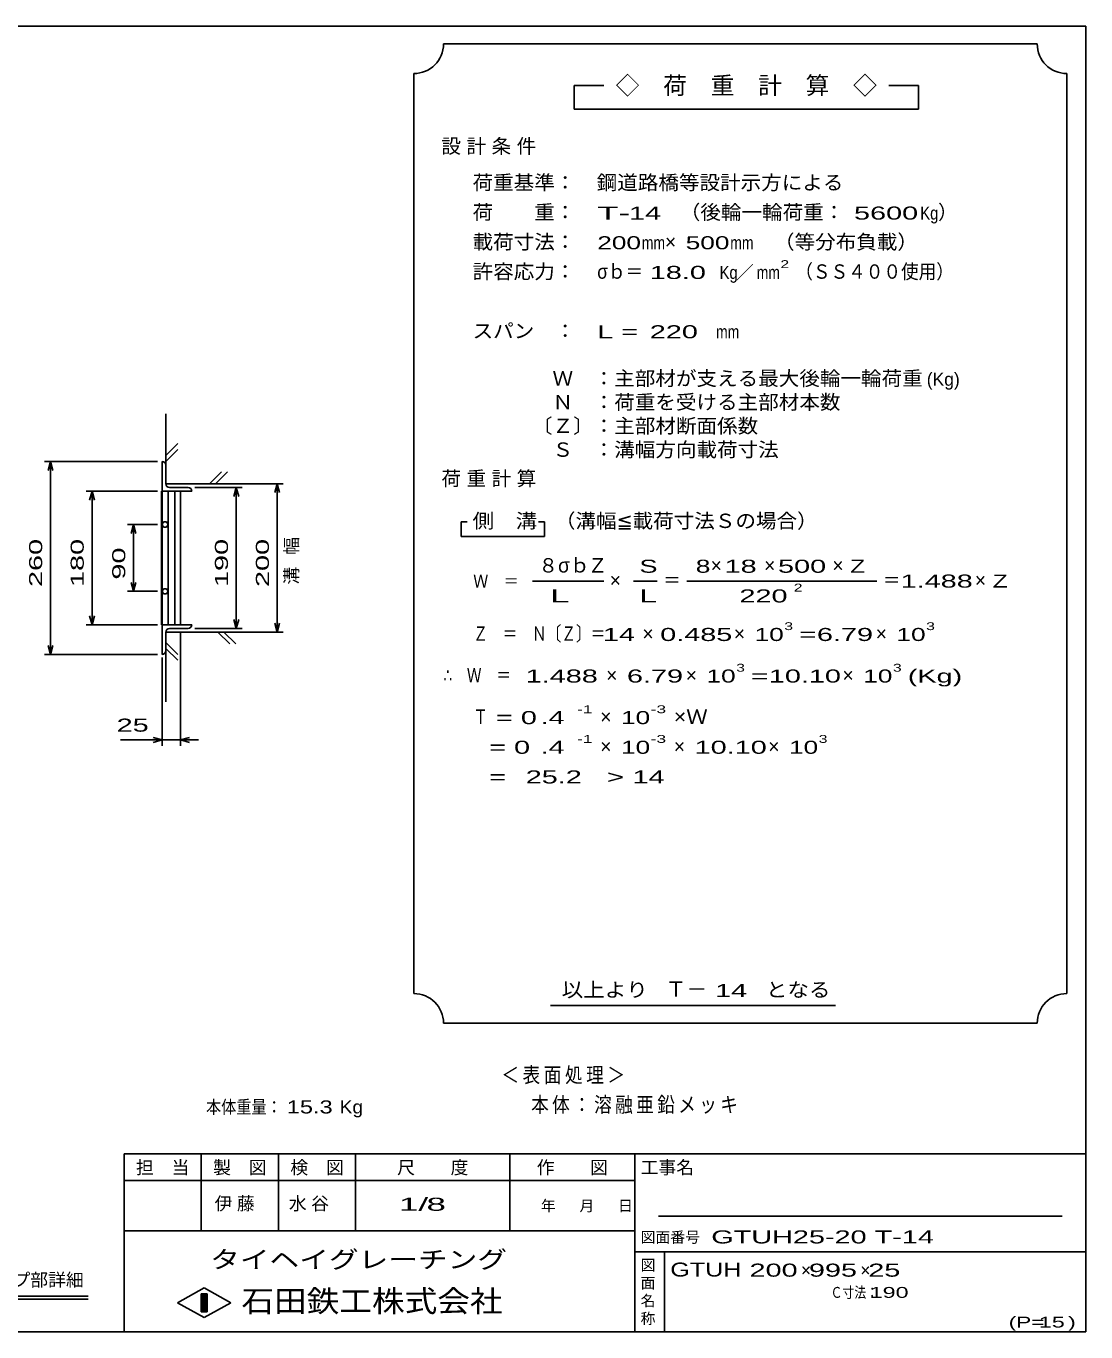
# Model space of a CAD drawing. Units: millimetres, scale not verified. Extents: x -1456 to 1385, y -1026 to 843.
# Drawn here: x -43 to 1385, y -917 to 843 of the extents above; entities that cross this region are included whole.
import ezdxf
from ezdxf.enums import TextEntityAlignment as Align

# ---------------------------------------------------------------- set-up
doc = ezdxf.new("R2010")
doc.units = ezdxf.units.MM
doc.header["$LTSCALE"] = 8
for name, color, linetype, lineweight in [('0_2', 150, 'Continuous', 25), ('16', 3, 'Continuous', 25), ('22', 4, 'Continuous', 25), ('24', 2, 'Continuous', 25), ('32', 3, 'Continuous', 25)]:
    doc.layers.add(name, color=color, linetype=linetype, lineweight=lineweight)
doc.styles.add('ベクトル', font='')
doc.styles.get('ベクトル').set_extended_font_data('ベクトル')

msp = doc.modelspace()

# ---------------------------------------------------------------- linework, layer by layer
at = {"layer": '0_2'}
for p, q in [((-1383.2, 842.8), (1384.8, 842.8)), ((1384.8, 842.8), (1384.8, -917.2)), ((1384.8, -677.2), (88.8, -677.2)), ((88.8, -677.2), (88.8, -917.2)), ((192.8, -677.2), (192.8, -781.2)), ((296.8, -781.2), (296.8, -677.2)), ((400.8, -677.2), (400.8, -781.2)), ((608.8, -781.2), (608.8, -677.2)), ((776.8, -677.2), (776.8, -917.2)), ((776.8, -713.2), (88.8, -713.2)), ((1352.8, -761.2), (808.8, -761.2)), ((88.8, -781.2), (776.8, -781.2)), ((776.8, -809.2), (1384.8, -809.2)), ((816.8, -917.2), (816.8, -809.2)), ((160.8, -878), (196.8, -858)), ((196.8, -858), (232.8, -878)), ((196.8, -898), (160.8, -878)), ((192.8, -866), (200.8, -866)), ((192.8, -890), (192.8, -866)), ((192.8, -866), (194.4, -866)), ((194.4, -866), (194.4, -890)), ((196, -890), (196, -866)), ((196, -866), (197.6, -866)), ((232.8, -878), (196.8, -898)), ((197.6, -866), (197.6, -890)), ((199.2, -890), (199.2, -866)), ((199.2, -866), (200.8, -866)), ((200.8, -866), (200.8, -890)), ((200.8, -866), (200.8, -890)), ((200.8, -890), (192.8, -890)), ((194.4, -890), (196, -890)), ((197.6, -890), (199.2, -890)), ((1384.8, -917.2), (-1383.2, -917.2))]:
    msp.add_line(p, q, dxfattribs=at)
at = {"layer": '16'}
for p, q in [((140, 256), (140, 216)), ((145, 226), (145, 251)), ((139.3, 36), (139.3, 216)), ((139.3, 216), (140, 216)), ((140, 216), (180, 216)), ((140, 216), (140, 36)), ((165, 216), (140, 216)), ((148, 216), (148, 36)), ((175, 221), (150, 221)), ((157, 36), (157, 216)), ((165, 36), (165, 216)), ((141.976, 174.45), (140, 170.972)), ((140, 170.972), (142.024, 167.522)), ((145.976, 174.478), (141.976, 174.45)), ((142.024, 167.522), (146.024, 167.55)), ((148, 171), (145.976, 174.478)), ((146.024, 167.55), (148, 171.028)), ((141.976, 84.45), (140, 80.972)), ((140, 80.972), (142.024, 77.522)), ((145.976, 84.478), (141.976, 84.45)), ((142.024, 77.522), (146.024, 77.55)), ((148, 81), (145.976, 84.478)), ((146.024, 77.55), (148, 81.028)), ((140, 36), (139.3, 36)), ((140, 36), (180, 36)), ((140, -4), (140, 36)), ((140, 36), (165, 36)), ((145, 26), (145, 1)), ((175, 31), (150, 31))]:
    msp.add_line(p, q, dxfattribs=at)
for centre, start, end in [((140, 251), 0, 90), ((150, 226), 180, 270), ((175, 216), 0, 90), ((175, 36), 270, 0), ((150, 26), 90, 180), ((140, 1), 270, 0)]:
    msp.add_arc(centre, 5, start, end, dxfattribs=at)
at = {"layer": '22'}
for p, q in [((145, 320), (145, 226)), ((145, 264), (161, 280)), ((145, 256), (161, 272)), ((133.6, 256), (-18.4, 256)), ((-10.4, 256), (-13.6, 244)), ((-7.2, 244), (-10.4, 256)), ((-10.4, 256), (-10.4, -4)), ((204, 226), (220, 242)), ((212, 226), (228, 242)), ((133.6, 216), (37.6, 216)), ((45.6, 216), (42.4, 204)), ((48.8, 204), (45.6, 216)), ((45.6, 216), (45.6, 36)), ((145, 226), (303.2, 226)), ((184, 221), (248, 221)), ((240, 221), (236.8, 209)), ((243.2, 209), (240, 221)), ((240, 221), (240, 31)), ((295.2, 226), (292, 214)), ((298.4, 214), (295.2, 226)), ((295.2, 226), (295.2, 26)), ((133.6, 171), (93.6, 171)), ((101.6, 171), (98.4, 159)), ((104.8, 159), (101.6, 171)), ((101.6, 171), (101.6, 81)), ((101.6, 81), (98.4, 93)), ((104.8, 93), (101.6, 81)), ((93.6, 81), (133.6, 81)), ((37.6, 36), (133.6, 36)), ((45.6, 36), (42.4, 48)), ((48.8, 48), (45.6, 36)), ((240, 31), (236.8, 43)), ((243.2, 43), (240, 31)), ((295.2, 26), (292, 38)), ((298.4, 38), (295.2, 26)), ((303.2, 26), (145, 26)), ((145, 26), (145, -68)), ((165, -127.4), (165, 24.6)), ((248, 31), (184, 31)), ((215.2, 26), (231.2, 10)), ((223.2, 26), (239.2, 10)), ((-10.4, -4), (-13.6, 8)), ((-7.2, 8), (-10.4, -4)), ((145, 12), (161, -4)), ((145, 4), (161, -12)), ((-18.4, -4), (133.6, -4)), ((140, -127.4), (140, -8)), ((84, -119.4), (140, -119.4)), ((140, -119.4), (128, -116.2)), ((128, -122.6), (140, -119.4)), ((140, -119.4), (165, -119.4)), ((165, -119.4), (177, -116.2)), ((177, -122.6), (165, -119.4)), ((165, -119.4), (189, -119.4))]:
    msp.add_line(p, q, dxfattribs=at)
at = {"layer": '24', "color": 4}
for p, q in [((1319.2, 818.8), (519.2, 818.8)), ((479.2, 778.8), (479.2, -461.2)), ((1359.2, -461.2), (1359.2, 778.8)), ((735.2, 762.8), (695.2, 762.8)), ((695.2, 762.8), (695.2, 730.8)), ((1159.2, 762.8), (1119.2, 762.8)), ((1159.2, 730.8), (1159.2, 762.8)), ((695.2, 730.8), (1159.2, 730.8)), ((551.2, 174.8), (543.2, 174.8)), ((543.2, 174.8), (543.2, 154.8)), ((655.2, 174.8), (647.2, 174.8)), ((655.2, 154.8), (655.2, 174.8)), ((543.2, 154.8), (655.2, 154.8)), ((639.2, 94.8), (735.2, 94.8)), ((775.2, 94.8), (807.2, 94.8)), ((847.2, 94.8), (1103.2, 94.8)), ((663.2, -477.2), (1047.2, -477.2)), ((519.2, -501.2), (1319.2, -501.2))]:
    msp.add_line(p, q, dxfattribs=at)
for centre, start, end in [((479.2, 818.8), 270, 0), ((1359.2, 818.8), 180, 270), ((479.2, -501.2), 0, 90), ((1359.2, -501.2), 90, 180)]:
    msp.add_arc(centre, 40, start, end, dxfattribs=at)
at = {"layer": '32', "color": 4}
for p, q in [((-261.534, -869.08), (40.571, -869.08)), ((-261.534, -873.08), (40.571, -873.08))]:
    msp.add_line(p, q, dxfattribs=at)

# ---------------------------------------------------------------- texts
at = {"layer": '0_2', "style": 'ベクトル'}
for s, height, p in [('担\u3000当', 17.6, (104.8, -695.6)), ('製\u3000図', 17.6, (208.8, -695.6)), ('検\u3000図', 17.6, (312.8, -695.6)), ('尺\u3000\u3000度', 17.6, (456.8, -695.6)), ('作\u3000\u3000図', 17.6, (644.8, -695.6)), ('工事名', 17.6, (784.8, -695.6)), ('年', 14.66, (650.4, -747.2)), ('月', 14.66, (702.4, -747.2)), ('日', 14.66, (754.4, -747.2)), ('図面番号', 14.66, (784.8, -789.6)), ('図', 14.66, (784.8, -827.2)), ('面', 14.66, (784.8, -851.2)), ('名', 14.66, (784.8, -875.2)), ('称', 14.66, (784.8, -899.2))]:
    msp.add_text(s, height=height, dxfattribs=at).set_placement(p, align=Align.MIDDLE_LEFT)
at = {"layer": '0_2', "color": 222, "style": 'ベクトル'}
for s, height, width, p in [('タイヘイグレーチング', 23.46, 1.25, (204.8, -819.6)), ('石田鉄工株式会社', 29.33, 1.1, (246.8, -875.6))]:
    msp.add_text(s, height=height, dxfattribs=dict(at, width=width)).set_placement(p, align=Align.MIDDLE_LEFT)
at = {"layer": '22', "color": 2, "style": 'ベクトル', "width": 1.65}
for s, p in [(' 260 ', (-30.4, 76)), (' 180 ', (25.6, 76)), (' 190 ', (220, 76)), (' 200 ', (275.2, 76)), (' 90 ', (81.6, 86))]:
    msp.add_text(s, height=17.6, rotation=90, dxfattribs=at).set_placement(p, align=Align.MIDDLE_LEFT)
at = {"layer": '22', "color": 2, "style": 'ベクトル'}
for s, height, width, p in [(' 25 ', 17.6, 1.65, (68, -99.4)), ('本体重量：', 17.6, 0.85, (199.2, -614)), (' 15.3', 17.6, 1.35, (299.2, -614)), ('Kg', 17.6, 1.1, (379.2, -614)), ('1/', 17.6, 2, (459.2, -745.2)), (' 8 ', 17.6, 2, (483.2, -745.2)), ('GTUH25-20 T-14          ', 17.6, 1.65, (880, -789.2)), ('GTUH', 18.77, 1.35, (824.8, -833.2)), (' 200 ', 17.6, 1.65, (920.8, -834)), (' 995 ', 17.6, 1.65, (1000.8, -834)), (' 25 ', 17.6, 1.65, (1080.8, -834)), ('Ｃ寸法：', 14.66, 0.8, (1040.8, -864)), (' 190 ', 14.66, 1.6, (1084.8, -864)), ('(P=', 14.66, 1.55, (1280.8, -904)), (' 15 ', 14.66, 1.6, (1312.8, -904)), (')', 14.66, 1.6, (1360.8, -904))]:
    msp.add_text(s, height=height, dxfattribs=dict(at, width=width)).set_placement(p, align=Align.MIDDLE_LEFT)
for p in [(1000.8, -834), (1080.8, -834)]:
    msp.add_text('×', height=17.6, dxfattribs=at).set_placement(p, align=Align.MIDDLE_LEFT)
at = {"layer": '22', "color": 2, "insert": (315.2, 90), "char_height": 17.6, "attachment_point": 4, "rotation": 90, "style": 'ベクトル'}
msp.add_mtext('\\T1.67;溝幅', dxfattribs=at)
at = {"layer": '22', "color": 2, "attachment_point": 4, "style": 'ベクトル'}
for s, insert, char_height in [('\\T1.2;\\W0.85;＜表面処理＞', (597.2, -572), 20.53), ('\\T1.19;\\W0.85;本体：溶融亜鉛メッキ', (637.2, -612), 20.53), ('\\T1.25;伊藤\u3000', (210.8, -745.2), 17.6), ('\\T1.25;水谷\u3000', (310.8, -745.2), 17.6)]:
    msp.add_mtext(s, dxfattribs=dict(at, insert=insert, char_height=char_height))
at = {"layer": '24', "style": 'ベクトル'}
for s, height, p in [('◇\u3000荷\u3000重\u3000計\u3000算\u3000◇', 23.46, (751.2, 762.8)), ('）', 19.35, (1185.6, 592)), ('×', 19.35, (817.6, 552)), ('／', 17.6, (913.2, 510.8)), ('(Kg)', 17.6, (1170.4, 366.8)), ('８', 19.35, (647.2, 116)), ('σｂ', 19.35, (673.6, 116)), ('Ｚ', 19.35, (713.6, 116)), ('×', 19.35, (879.2, 116)), ('×', 19.35, (951.2, 116)), ('×', 19.35, (1043.2, 116)), ('×', 19.35, (743.2, 96)), ('×', 19.35, (1235.2, 96)), ('×', 19.35, (787.2, 24)), ('×', 19.35, (910.4, 24)), ('×', 19.35, (1101.6, 24)), ('×', 19.35, (738.4, -32)), ('×', 19.35, (845.6, -32)), ('×', 19.35, (1056.8, -32)), ('×', 19.35, (730.4, -88)), ('×', 19.35, (730.4, -128)), ('×', 19.35, (829.6, -128)), ('×', 19.35, (956.8, -128)), ('Ｔ－', 20.53, (818.4, -455.2))]:
    msp.add_text(s, height=height, dxfattribs=at).set_placement(p, align=Align.MIDDLE_LEFT)
for s, height, width, p in [('荷重基準：\u3000', 19.35, 1.05, (558.4, 632)), ('鋼道路橋等設計示方による', 19.35, 1.05, (725.6, 632)), ('荷\u3000\u3000重：\u3000', 19.35, 1.05, (558.4, 592)), ('T-', 17.6, 2, (726.4, 590.8)), (' 14 ', 17.6, 1.65, (758.4, 590.8)), ('（後輪一輪荷重：', 19.35, 1.05, (837.6, 592)), (' 5600', 17.6, 1.65, (1061.6, 590.8)), ('Kg', 17.6, 0.85, (1161.6, 590.8)), ('載荷寸法：\u3000', 19.35, 1.05, (558.4, 552)), ('\u3000（等分布負載）', 19.35, 1.05, (936.8, 552)), ('200', 17.6, 1.5, (726.4, 550.8)), ('mm', 17.6, 0.8, (786.4, 550.8)), ('500', 17.6, 1.5, (845.6, 550.8)), ('mm', 17.6, 0.8, (905.6, 550.8)), ('許容応力：\u3000', 19.35, 1.05, (558.4, 512)), ('σｂ＝', 19.35, 0.9, (726.4, 512)), (' 18.0', 17.6, 1.65, (786.4, 510.8)), ('Kg', 17.6, 0.85, (891.2, 510.8)), ('mm', 17.6, 0.8, (941.2, 510.8)), ('2', 10.56, 1.5, (973.2, 522)), ('（ＳＳ４００使用）', 19.35, 0.9, (993.2, 512)), ('スパン\u3000：\u3000', 19.35, 1.05, (558.4, 432)), ('L =', 17.6, 1.65, (726.4, 430.8)), (' 220 ', 17.6, 1.65, (786.4, 430.8)), ('mm', 17.6, 0.8, (886.4, 430.8)), ('\u3000Ｗ\u3000：主部材が支える最大後輪一輪荷重', 19.35, 1.05, (638.4, 368)), ('\u3000Ｎ\u3000：荷重を受ける主部材本数', 19.35, 1.05, (638.4, 336)), ('〔Ｚ〕：主部材断面係数', 19.35, 1.05, (638.4, 304)), ('\u3000Ｓ\u3000：溝幅方向載荷寸法', 19.35, 1.05, (638.4, 272)), ('側\u3000溝', 19.35, 1.1, (558.4, 176)), ('\u3000（溝幅≦載荷寸法Ｓの場合）', 19.35, 1.05, (641.6, 176)), ('S', 17.6, 1.55, (783.2, 114.8)), ('8', 17.6, 1.5, (859.2, 114.8)), (' 18 ', 17.6, 1.65, (887.2, 114.8)), (' 500 ', 17.6, 1.65, (959.2, 114.8)), ('Z', 17.6, 1.4, (1067.2, 114.8)), ('Ｗ\u3000＝', 17.6, 0.85, (559.2, 94.8)), ('＝', 19.35, 0.9, (815.2, 96)), ('2', 10.56, 1.5, (991.2, 86)), ('＝', 19.35, 0.9, (1111.2, 96)), ('1.488', 17.6, 1.65, (1135.2, 94.8)), ('Z', 17.6, 1.4, (1259.2, 94.8)), ('L', 17.6, 1.8, (783.2, 74.8)), (' 220 ', 17.6, 1.65, (907.2, 74.8)), ('Ｚ\u3000＝\u3000Ｎ〔Ｚ〕＝', 19.35, 0.75, (559.2, 24)), ('3', 10.56, 1.5, (978.4, 34)), ('3', 10.56, 1.5, (1169.6, 34)), (' 14 ', 17.6, 1.65, (723.2, 22.8)), ('0.485', 17.6, 1.65, (811.2, 22.8)), ('10', 17.6, 1.5, (938.4, 22.8)), ('=', 17.6, 1.7, (998.4, 22.8)), ('6.79', 17.6, 1.65, (1022.4, 22.8)), ('10', 17.6, 1.5, (1129.6, 22.8)), ('3', 10.56, 1.5, (913.6, -22)), ('3', 10.56, 1.5, (1124.8, -22)), ('∴\u3000Ｗ\u3000＝', 19.35, 0.75, (519.2, -32)), (' 1.488', 17.6, 1.65, (619.2, -33.2)), ('6.79', 17.6, 1.65, (766.4, -33.2)), ('10', 17.6, 1.5, (873.6, -33.2)), ('=', 17.6, 1.7, (933.6, -33.2)), ('10.10', 17.6, 1.65, (957.6, -33.2)), ('10', 17.6, 1.5, (1084.8, -33.2)), ('(Kg)', 17.6, 1.65, (1144.8, -33.2)), ('Ｔ', 19.35, 0.75, (559.2, -88)), (' = 0', 17.6, 1.65, (579.2, -89.2)), (' .4 ', 17.6, 1.65, (639.2, -89.2)), ('-1', 10.56, 1.65, (699.2, -78)), ('10', 17.6, 1.5, (758.4, -89.2)), ('-3', 10.56, 1.65, (798.4, -78)), ('×Ｗ', 19.35, 1.1, (829.6, -88)), ('  = 0', 17.6, 1.65, (559.2, -129.2)), (' .4 ', 17.6, 1.65, (639.2, -129.2)), ('-1', 10.56, 1.65, (699.2, -118)), ('10', 17.6, 1.5, (758.4, -129.2)), ('-3', 10.56, 1.65, (798.4, -118)), ('10.10', 17.6, 1.65, (857.6, -129.2)), ('10', 17.6, 1.5, (984.8, -129.2)), ('3', 10.56, 1.5, (1024.8, -118)), ('  =', 17.6, 1.65, (559.2, -169.2)), (' 25.2', 17.6, 1.65, (619.2, -169.2)), ('>', 17.6, 1.7, (739.2, -169.2)), (' 14 ', 17.6, 1.65, (763.2, -169.2)), ('以上より\u3000', 19.35, 1.1, (678.4, -456)), (' 14 ', 17.6, 1.65, (874.4, -457.2)), ('となる', 19.35, 1.1, (953.6, -456))]:
    msp.add_text(s, height=height, dxfattribs=dict(at, width=width)).set_placement(p, align=Align.MIDDLE_LEFT)
at = {"layer": '24', "attachment_point": 4, "style": 'ベクトル'}
for s, insert, char_height in [('\\T1.28;設計条件', (516.4, 680), 19.35), ('\\T1.28;荷重計算', (516.4, 232), 19.35), ('\\T1.5;\\W2;\\~L\\~', (643.2, 74.8), 17.6)]:
    msp.add_mtext(s, dxfattribs=dict(at, insert=insert, char_height=char_height))
at = {"layer": '32', "color": 2, "style": 'ベクトル'}
msp.add_text('主部材ノンスリップ部詳細', height=17.6, dxfattribs=at).set_placement((-253.678, -847.098), align=Align.MIDDLE_LEFT)

doc.saveas('drawing.dxf')
